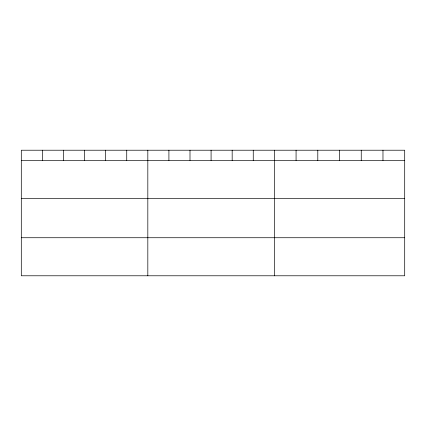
<?xml version="1.0" encoding="UTF-8"?>
<svg xmlns="http://www.w3.org/2000/svg" width="426" height="426" viewBox="0 0 426 426"><rect width="100%" height="100%" fill="white"/><g stroke="black" fill="none" stroke-linecap="round" stroke-linejoin="round"><path stroke-width="0.64" d="M404.7 160.464L404.7 275.782L21.3 275.782L21.3 150.218L404.7 150.218L404.7 160.464L21.3 160.464M21.3 198.516L404.7 198.516M21.3 237.729L404.7 237.729M382.974 150.218L382.974 160.464M361.248 150.218L361.248 160.464M339.522 150.218L339.522 160.464M317.796 150.218L317.796 160.464M296.07 150.218L296.07 160.464M274.344 150.218L274.344 275.782M253.257 150.218L253.257 160.464M232.17 150.218L232.17 160.464M211.083 150.218L211.083 160.464M189.996 150.218L189.996 160.464M168.909 150.218L168.909 160.464M147.822 150.218L147.822 275.782M126.735 150.218L126.735 160.464M105.648 150.218L105.648 160.464M84.561 150.218L84.561 160.464M63.474 150.218L63.474 160.464M42.387 150.218L42.387 160.464"/></g></svg>
